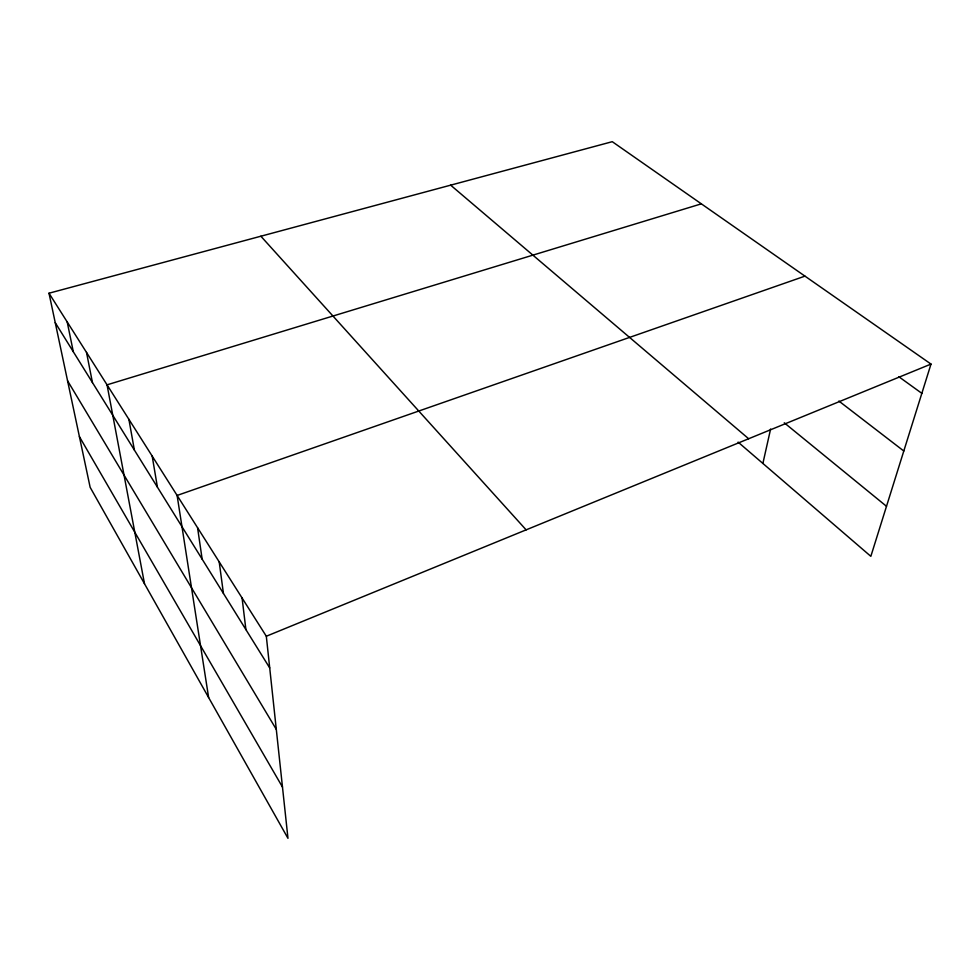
<?xml version="1.0" encoding="UTF-8"?>
<svg xmlns="http://www.w3.org/2000/svg" width="980" height="980" viewBox="0 0 980 980"><rect width="100%" height="100%" fill="white"/><g stroke="black" fill="none" stroke-linecap="round" stroke-linejoin="round"><path stroke-width="1.47" d="M762.881 463.442L770.611 428.995M49 293.216L266.315 636.24L287.973 838.317L90.148 487.317L49 293.216L612.267 141.684L931 364.082L870.84 556.334L738.099 442.115M266.315 636.24L931 364.082M804.96 276.139L177.111 495.451L208.63 697.539M701.349 203.84L107.041 384.834L144.501 583.762M898.734 376.663L921.849 393.348M838.868 401.041L903.793 451.008M784.27 422.797L886.496 506.293M450.653 185.159L748.659 438.746M260.864 236.217L526.125 529.862M55.235 322.653L269.708 667.919M67.559 380.779L276.286 729.353M79.404 436.639L282.473 787.063M67.204 321.954L73.304 351.734M86.522 352.445L92.451 382.568M128.895 419.33L134.383 450.065M152.194 456.117L157.413 487.134M197.58 527.755L202.15 559.163M219.202 561.883L223.428 593.415M242.072 597.984L245.907 629.613"/></g></svg>
